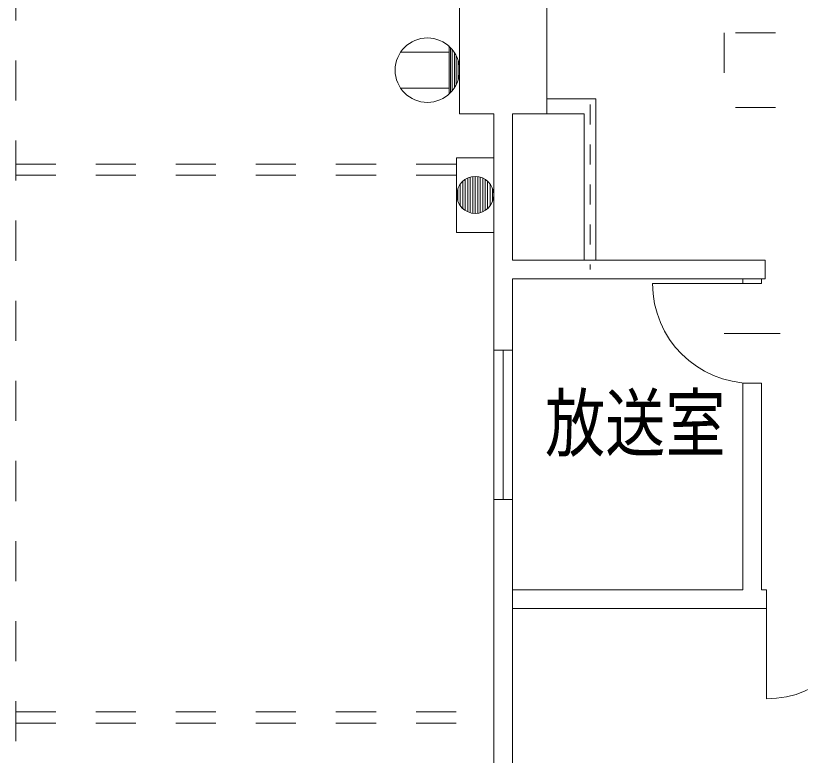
# Model space of a CAD drawing. Units: millimetres, scale not verified. Extents: x -36471 to 36210, y -29928 to 23658.
# Drawn here: x 23457 to 29762, y 1064 to 7006 of the extents above; entities that cross this region are included whole.
import ezdxf
from ezdxf.enums import TextEntityAlignment as Align

# ---------------------------------------------------------------- set-up
doc = ezdxf.new("R2010")
doc.units = ezdxf.units.MM
doc.header["$LTSCALE"] = 380
doc.linetypes.add('USER1', pattern=[1.693333, 0.846667, -0.846667])
doc.linetypes.add('USER2', pattern=[0.846667, 0.423333, -0.423333])
for name, color, linetype, lineweight in [('0-0_C-8', 4, 'Continuous', 18), ('0-1_C-7', 253, 'Continuous', 18), ('0-2_6-3', 1, 'Continuous', 18), ('1-4_1-1', 8, 'Continuous', 18), ('1-6_0-C', 8, 'USER2', 18), ('1-7_0-B', 8, 'Continuous', 18), ('1-8_0-A', 8, 'Continuous', 18), ('1-9_0-9', 8, 'Continuous', 18), ('1-B_0-2', 7, 'Continuous', 18), ('2-F_0-E', 8, 'USER1', 18)]:
    doc.layers.add(name, color=color, linetype=linetype, lineweight=lineweight)
doc.styles.add('ＭＳ ゴシック', font='')
doc.styles.get('ＭＳ ゴシック').set_extended_font_data('MS Gothic')

msp = doc.modelspace()

# ---------------------------------------------------------------- linework, layer by layer
at = {"layer": '0-0_C-8'}
for p, q in [((26999.9, 5864.6), (27299.9, 5864.6)), ((27299.9, 5758.6), (27299.9, 5864.6)), ((27299.9, 5264.6), (27299.9, 5758.6)), ((26999.9, 5264.6), (27299.9, 5264.6))]:
    msp.add_line(p, q, dxfattribs=at)
msp.add_lwpolyline([(26999.9, 5264.6), (26999.9, 5320.6), (26999.9, 5347.7), (26999.9, 5864.6)], dxfattribs=at)
msp.add_circle((27150, 5566), 148.9, dxfattribs=at)
at = {"layer": '0-1_C-7', "color": 4}
for p, q in [((27049.9, 5455.8), (27049.9, 5676.2)), ((27069.9, 5440.5), (27069.9, 5691.5)), ((27089.9, 5429.8), (27089.9, 5702.2)), ((27109.9, 5422.6), (27109.9, 5709.4)), ((27129.9, 5418.5), (27129.9, 5713.5)), ((27149.9, 5417.1), (27149.9, 5714.9)), ((27169.9, 5418.4), (27169.9, 5713.6)), ((27189.9, 5422.5), (27189.9, 5709.4)), ((27209.9, 5429.7), (27209.9, 5702.3)), ((27229.9, 5440.3), (27229.9, 5691.7)), ((27249.9, 5455.6), (27249.9, 5676.4)), ((27009.9, 5515.7), (27009.9, 5616.3)), ((27029.9, 5478), (27029.9, 5654)), ((27269.9, 5477.7), (27269.9, 5654.3)), ((27289.9, 5514.9), (27289.9, 5617))]:
    msp.add_line(p, q, dxfattribs=at)
at = {"layer": '0-2_6-3'}
for p, q in [((26939.8, 6762.4), (26939.8, 6381.7)), ((26939.8, 6713.8), (26551, 6713.8)), ((26952, 6389.8), (26952, 6746.2)), ((26964.1, 6401.9), (26964.1, 6734)), ((26984.4, 6426.2), (26984.4, 6709.7)), ((26996.5, 6450.5), (26996.5, 6685.4)), ((27012.7, 6649), (27012.7, 6487)), ((26939.8, 6422.2), (26551, 6422.2))]:
    msp.add_line(p, q, dxfattribs=at)
msp.add_circle((26765.7, 6568), 259.2, dxfattribs=at)
at = {"layer": '1-4_1-1'}
msp.add_line((27449.9, 3118), (27449.9, 4318), dxfattribs=at)
at = {"layer": '1-6_0-C'}
msp.add_line((28074.9, 6293), (28074.9, 4968), dxfattribs=at)
at = {"layer": '1-8_0-A', "linetype": 'USER1'}
for p, q in [((29149.9, 6868), (29149.9, 6268)), ((33424.9, 6868), (29149.9, 6868)), ((33424.9, 6268), (29149.9, 6268))]:
    msp.add_line(p, q, dxfattribs=at)
at = {"layer": '1-8_0-A'}
for p, q in [((29374.9, 4853), (28574.9, 4853)), ((29149.9, 4453), (29599.9, 4453)), ((27374.9, 3118), (27374.9, 4318)), ((29489.9, 2318), (29489.9, 1518))]:
    msp.add_line(p, q, dxfattribs=at)
for centre, start, end in [((29374.9, 4853), 180, 270), ((29489.9, 2318), 270, 0)]:
    msp.add_arc(centre, 800, start, end, dxfattribs=at)
at = {"layer": '1-9_0-9'}
for p, q in [((28119.9, 6338), (27724.9, 6338)), ((28119.9, 6338), (28119.9, 5043)), ((28024.9, 6218), (27724.9, 6218)), ((28024.9, 6218), (28024.9, 5043)), ((29299.9, 4853), (29299.9, 4893)), ((29449.9, 4853), (29449.9, 4893)), ((29299.9, 4853), (29449.9, 4853)), ((29299.9, 4053), (29299.9, 2393)), ((29299.9, 4053), (29449.9, 4053)), ((29449.9, 4053), (29449.9, 2393)), ((29299.9, 2393), (27449.9, 2393)), ((29449.9, 2393), (29489.9, 2393)), ((29489.9, 2243), (29489.9, 2393)), ((29489.9, 2243), (27449.9, 2243))]:
    msp.add_line(p, q, dxfattribs=at)
at = {"layer": '1-B_0-2'}
for p, q in [((27024.9, 7188), (27024.9, 6218)), ((27024.9, 6218), (27299.9, 6218)), ((27299.9, 6218), (27299.9, 4318)), ((27299.9, 4318), (27299.9, 3118)), ((27299.9, 3118), (27299.9, 863))]:
    msp.add_line(p, q, dxfattribs=at)
at = {"layer": '1-B_0-2', "color": 8}
for p, q in [((27724.9, 6218), (27724.9, 7188)), ((27449.9, 6218), (27724.9, 6218)), ((27449.9, 5043), (27449.9, 6218)), ((29479.9, 5043), (27449.9, 5043)), ((27449.9, 4893), (27449.9, 4318)), ((27299.9, 4318), (27449.9, 4318)), ((27299.9, 3118), (27449.9, 3118)), ((27449.9, 863), (27449.9, 3118))]:
    msp.add_line(p, q, dxfattribs=at)
msp.add_lwpolyline([(29479.9, 5043), (29479.9, 4893), (27449.9, 4893)], dxfattribs=at)
at = {"layer": '2-F_0-E'}
for p, q in [((23457.2, 16298), (23457.2, -3432)), ((23457.2, 5812.6), (27174.9, 5812.6)), ((23457.2, 5723.5), (27174.9, 5723.5)), ((23457.2, 1412.6), (27174.9, 1412.6)), ((23457.2, 1323.5), (27174.9, 1323.5))]:
    msp.add_line(p, q, dxfattribs=at)

# ---------------------------------------------------------------- texts
at = {"layer": '1-7_0-B', "style": 'ＭＳ ゴシック', "width": 0.8}
msp.add_text('放送室', height=443, dxfattribs=at).set_placement((27711.2, 3378.8), align=Align.BOTTOM_LEFT)

doc.saveas('drawing.dxf')
